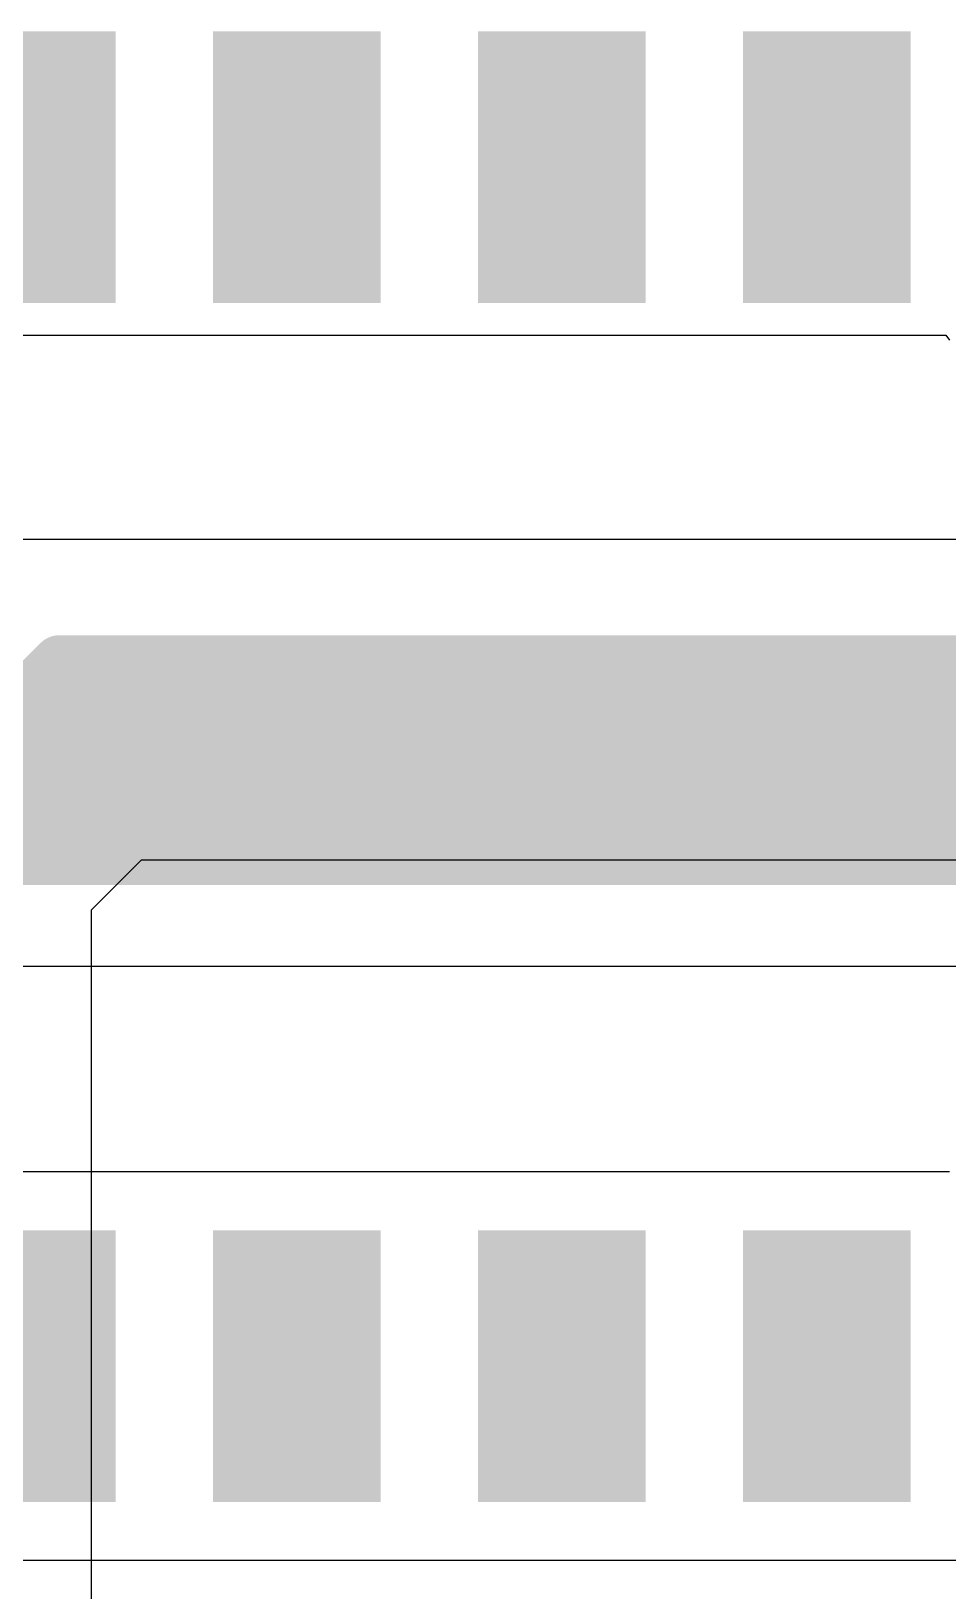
# Model space of a CAD drawing. Header units: inches. Extents: x -21 to 276, y -5 to 220.
# Drawn here: x 10.21 to 14.6, y 58.39 to 65.87 of the extents above; entities that cross this region are included whole.
import ezdxf

# ---------------------------------------------------------------- set-up
doc = ezdxf.new("R2010")
doc.units = ezdxf.units.IN
for name, color, linetype in [('Bottom Layer', 5, 'Continuous'), ('Bottom Overlay', 54, 'Continuous'), ('Bottom Paste', 16, 'Continuous'), ('Bottom Solder', 6, 'Continuous'), ('Ground', 16, 'Continuous'), ('Power + Signal', 76, 'Continuous'), ('Top Layer', 1, 'Continuous')]:
    doc.layers.add(name, color=color, linetype=linetype)

# ---------------------------------------------------------------- blocks, each defined once
blk = doc.blocks.new('SOP_16_150____B_59')
at = {"layer": 'Bottom Layer'}
for points in [[(-3.42500077, 4.7449994), (-2.32500043, 4.7449994), (-2.32500043, 4.145000599999999), (-3.42500077, 4.145000599999999)], [(2.32500043, 4.7449994), (3.42500077, 4.7449994), (3.42500077, 4.145000599999999), (2.32500043, 4.145000599999999)], [(-3.42500077, 3.474999399999999), (-2.32500043, 3.474999399999999), (-2.32500043, 2.8750006), (-3.42500077, 2.8750006)], [(2.32500043, 3.474999399999999), (3.42500077, 3.474999399999999), (3.42500077, 2.8750006), (2.32500043, 2.8750006)], [(-3.42500077, 2.2049994), (-2.32500043, 2.2049994), (-2.32500043, 1.6050006), (-3.42500077, 1.6050006)], [(2.32500043, 2.2049994), (3.42500077, 2.2049994), (3.42500077, 1.6050006), (2.32500043, 1.6050006)], [(-3.42500077, 0.9349994), (-2.32500043, 0.9349994), (-2.32500043, 0.3350006), (-3.42500077, 0.3350006)], [(2.32500043, 0.9349994), (3.42500077, 0.9349994), (3.42500077, 0.3350006), (2.32500043, 0.3350006)], [(-3.42500077, -0.3350006), (-2.32500043, -0.3350006), (-2.32500043, -0.9349994), (-3.42500077, -0.9349994)], [(2.32500043, -0.3350006), (3.42500077, -0.3350006), (3.42500077, -0.9349994), (2.32500043, -0.9349994)], [(-3.42500077, -1.6050006), (-2.32500043, -1.6050006), (-2.32500043, -2.2049994), (-3.42500077, -2.2049994)], [(2.32500043, -1.6050006), (3.42500077, -1.6050006), (3.42500077, -2.2049994), (2.32500043, -2.2049994)], [(-3.42500077, -2.8750006), (-2.32500043, -2.8750006), (-2.32500043, -3.474999399999999), (-3.42500077, -3.474999399999999)], [(2.32500043, -2.8750006), (3.42500077, -2.8750006), (3.42500077, -3.474999399999999), (2.32500043, -3.474999399999999)], [(-3.42500077, -4.145000599999999), (-2.32500043, -4.145000599999999), (-2.32500043, -4.7449994), (-3.42500077, -4.7449994)], [(2.32500043, -4.145000599999999), (3.42500077, -4.145000599999999), (3.42500077, -4.7449994), (2.32500043, -4.7449994)]]:
    blk.add_hatch(color=5, dxfattribs=at).paths.add_polyline_path(points)
at = {"layer": 'Bottom Overlay'}
blk.add_hatch(color=54, dxfattribs=at).paths.add_polyline_path([(-2.23522032, -4.724399999999999), (-1.95582032, -4.724399999999999), (-1.95582032, -4.064), (-2.23522032, -4.064)])
at = {"layer": 'Bottom Paste'}
for points in [[(-3.42500077, 4.7449994), (-2.32500043, 4.7449994), (-2.32500043, 4.145000599999999), (-3.42500077, 4.145000599999999)], [(2.32500043, 4.7449994), (3.42500077, 4.7449994), (3.42500077, 4.145000599999999), (2.32500043, 4.145000599999999)], [(-3.42500077, 3.474999399999999), (-2.32500043, 3.474999399999999), (-2.32500043, 2.8750006), (-3.42500077, 2.8750006)], [(2.32500043, 3.474999399999999), (3.42500077, 3.474999399999999), (3.42500077, 2.8750006), (2.32500043, 2.8750006)], [(-3.42500077, 2.2049994), (-2.32500043, 2.2049994), (-2.32500043, 1.6050006), (-3.42500077, 1.6050006)], [(2.32500043, 2.2049994), (3.42500077, 2.2049994), (3.42500077, 1.6050006), (2.32500043, 1.6050006)], [(-3.42500077, 0.9349994), (-2.32500043, 0.9349994), (-2.32500043, 0.3350006), (-3.42500077, 0.3350006)], [(2.32500043, 0.9349994), (3.42500077, 0.9349994), (3.42500077, 0.3350006), (2.32500043, 0.3350006)], [(-3.42500077, -0.3350006), (-2.32500043, -0.3350006), (-2.32500043, -0.9349994), (-3.42500077, -0.9349994)], [(2.32500043, -0.3350006), (3.42500077, -0.3350006), (3.42500077, -0.9349994), (2.32500043, -0.9349994)], [(-3.42500077, -1.6050006), (-2.32500043, -1.6050006), (-2.32500043, -2.2049994), (-3.42500077, -2.2049994)], [(2.32500043, -1.6050006), (3.42500077, -1.6050006), (3.42500077, -2.2049994), (2.32500043, -2.2049994)], [(-3.42500077, -2.8750006), (-2.32500043, -2.8750006), (-2.32500043, -3.474999399999999), (-3.42500077, -3.474999399999999)], [(2.32500043, -2.8750006), (3.42500077, -2.8750006), (3.42500077, -3.474999399999999), (2.32500043, -3.474999399999999)], [(-3.42500077, -4.145000599999999), (-2.32500043, -4.145000599999999), (-2.32500043, -4.7449994), (-3.42500077, -4.7449994)], [(2.32500043, -4.145000599999999), (3.42500077, -4.145000599999999), (3.42500077, -4.7449994), (2.32500043, -4.7449994)]]:
    blk.add_hatch(color=16, dxfattribs=at).paths.add_polyline_path(points)
at = {"layer": 'Bottom Solder'}
for points in [[(-3.52660077, 4.8465994), (-2.22340043, 4.8465994), (-2.22340043, 4.0434006), (-3.52660077, 4.0434006)], [(2.22340043, 4.8465994), (3.52660077, 4.8465994), (3.52660077, 4.0434006), (2.22340043, 4.0434006)], [(-3.52660077, 3.5765994), (-2.22340043, 3.5765994), (-2.22340043, 2.7734006), (-3.52660077, 2.7734006)], [(2.22340043, 3.5765994), (3.52660077, 3.5765994), (3.52660077, 2.7734006), (2.22340043, 2.7734006)], [(-3.52660077, 2.3065994), (-2.22340043, 2.3065994), (-2.22340043, 1.5034006), (-3.52660077, 1.5034006)], [(2.22340043, 2.3065994), (3.52660077, 2.3065994), (3.52660077, 1.5034006), (2.22340043, 1.5034006)], [(-3.52660077, 1.0365994), (-2.22340043, 1.0365994), (-2.22340043, 0.2334006), (-3.52660077, 0.2334006)], [(2.22340043, 1.0365994), (3.52660077, 1.0365994), (3.52660077, 0.2334006), (2.22340043, 0.2334006)], [(-3.52660077, -0.2334006), (-2.22340043, -0.2334006), (-2.22340043, -1.0365994), (-3.52660077, -1.0365994)], [(2.22340043, -0.2334006), (3.52660077, -0.2334006), (3.52660077, -1.0365994), (2.22340043, -1.0365994)], [(-3.52660077, -1.5034006), (-2.22340043, -1.5034006), (-2.22340043, -2.3065994), (-3.52660077, -2.3065994)], [(2.22340043, -1.5034006), (3.52660077, -1.5034006), (3.52660077, -2.3065994), (2.22340043, -2.3065994)], [(-3.52660077, -2.7734006), (-2.22340043, -2.7734006), (-2.22340043, -3.5765994), (-3.52660077, -3.5765994)], [(2.22340043, -2.7734006), (3.52660077, -2.7734006), (3.52660077, -3.5765994), (2.22340043, -3.5765994)], [(-3.52660077, -4.0434006), (-2.22340043, -4.0434006), (-2.22340043, -4.8465994), (-3.52660077, -4.8465994)], [(2.22340043, -4.0434006), (3.52660077, -4.0434006), (3.52660077, -4.8465994), (2.22340043, -4.8465994)]]:
    blk.add_hatch(color=6, dxfattribs=at).paths.add_polyline_path(points)
at = {"layer": 'Bottom Overlay'}
for points in [[(-1.905, 5.0292, 0.127, 0.127, 0), (1.905, 5.0292, 0.127, 0.127, 0)], [(-1.905, 5.0292, 0.127, 0.127, 0), (-1.905, 4.8768, 0.127, 0.127, 0)], [(1.905, 5.0292, 0.127, 0.127, 0), (1.905, 4.8768, 0.127, 0.127, 0)], [(-3.7084, -4.3434, 0.127, 0.127, 0), (-3.581399999999999, -4.4704, 0.127, 0.127, 0)], [(-3.7084, -4.3434, 0.127, 0.127, 0), (-3.7084, -4.597399999999999, 0.127, 0.127, 0)], [(-3.581399999999999, -4.4704, 0.127, 0.127, 0), (-3.7084, -4.597399999999999, 0.127, 0.127, 0)], [(-1.905, -4.8768, 0.127, 0.127, 0), (-1.905, -5.0292, 0.127, 0.127, 0)], [(1.905, -4.8768, 0.127, 0.127, 0), (1.905, -5.0292, 0.127, 0.127, 0)], [(-1.905, -5.0292, 0.127, 0.127, 0), (1.905, -5.0292, 0.127, 0.127, 0)]]:
    blk.add_lwpolyline(points, format="xyseb", dxfattribs=at)
for points in [[(-1.93675, 5.0292, 0.0635, 0.0635, 1), (-1.87325, 5.0292, 0.0635, 0.0635, 1)], [(-1.93675, 5.0292, 0.0635, 0.0635, 1), (-1.87325, 5.0292, 0.0635, 0.0635, 1)], [(1.87325, 5.0292, 0.0635, 0.0635, 1), (1.93675, 5.0292, 0.0635, 0.0635, 1)], [(1.87325, 5.0292, 0.0635, 0.0635, 1), (1.93675, 5.0292, 0.0635, 0.0635, 1)], [(-1.93675, 4.8768, 0.0635, 0.0635, 1), (-1.87325, 4.8768, 0.0635, 0.0635, 1)], [(1.87325, 4.8768, 0.0635, 0.0635, 1), (1.93675, 4.8768, 0.0635, 0.0635, 1)], [(-3.740149999999999, -4.3434, 0.0635, 0.0635, 1), (-3.67665, -4.3434, 0.0635, 0.0635, 1)], [(-3.740149999999999, -4.3434, 0.0635, 0.0635, 1), (-3.67665, -4.3434, 0.0635, 0.0635, 1)], [(-3.61315, -4.4704, 0.0635, 0.0635, 1), (-3.54965, -4.4704, 0.0635, 0.0635, 1)], [(-3.61315, -4.4704, 0.0635, 0.0635, 1), (-3.54965, -4.4704, 0.0635, 0.0635, 1)], [(-3.740149999999999, -4.597399999999999, 0.0635, 0.0635, 1), (-3.67665, -4.597399999999999, 0.0635, 0.0635, 1)], [(-3.740149999999999, -4.597399999999999, 0.0635, 0.0635, 1), (-3.67665, -4.597399999999999, 0.0635, 0.0635, 1)], [(-1.93675, -4.8768, 0.0635, 0.0635, 1), (-1.87325, -4.8768, 0.0635, 0.0635, 1)], [(1.87325, -4.8768, 0.0635, 0.0635, 1), (1.93675, -4.8768, 0.0635, 0.0635, 1)], [(-1.93675, -5.0292, 0.0635, 0.0635, 1), (-1.87325, -5.0292, 0.0635, 0.0635, 1)], [(-1.93675, -5.0292, 0.0635, 0.0635, 1), (-1.87325, -5.0292, 0.0635, 0.0635, 1)], [(1.87325, -5.0292, 0.0635, 0.0635, 1), (1.93675, -5.0292, 0.0635, 0.0635, 1)], [(1.87325, -5.0292, 0.0635, 0.0635, 1), (1.93675, -5.0292, 0.0635, 0.0635, 1)]]:
    blk.add_lwpolyline(points, format="xyseb", close=True, dxfattribs=at)

msp = doc.modelspace()

# ---------------------------------------------------------------- linework, layer by layer
at = {"layer": 'Bottom Layer'}
for p, q in [((4.468939499999999, 61.38938954), (18.83699814, 61.38938954)), ((14.613382, 60.40220838), (9.7523808, 60.40220838)), ((9.533382, 58.54021058), (18.5153808, 58.54021058))]:
    msp.add_line(p, q, dxfattribs=at)
msp.add_lwpolyline([(6.66780226, 62.28606033999999, 1.016, 1.016, 0), (18.96443756, 62.28606033999999, 1.016, 1.016, 0)], format="xyseb", dxfattribs=at)
at = {"layer": 'Ground'}
msp.add_line((8.46965286, 63.43619774), (19.97102432, 63.43619774), dxfattribs=at)
at = {"layer": 'Power + Signal'}
for p, q in [((10.50015172, 61.65985635999999), (10.73958736, 61.899292)), ((10.73958736, 61.899292), (19.15934446, 61.899292)), ((10.50015172, 49.16594942), (10.50015172, 61.65985635999999))]:
    msp.add_line(p, q, dxfattribs=at)
for points in [[(9.5504, 62.05325663999999, 0.254, 0.254, 0), (10.34618708, 62.84904372, 0.254, 0.254, 0)], [(10.34618708, 62.84904372, 0.254, 0.254, 0), (25.28090194, 62.84904372, 0.254, 0.254, 0)], [(9.9822, 61.87439999999999, 0.254, 0.254, 0), (10.52504372, 62.41724372, 0.254, 0.254, 0)], [(10.52504372, 62.41724372, 0.254, 0.254, 0), (27.85431818, 62.41724372, 0.254, 0.254, 0)]]:
    msp.add_lwpolyline(points, format="xyseb", dxfattribs=at)
for points in [[(10.28268708, 62.84904372, 0.127, 0.127, 1), (10.40968708, 62.84904372, 0.127, 0.127, 1)], [(10.28268708, 62.84904372, 0.127, 0.127, 1), (10.40968708, 62.84904372, 0.127, 0.127, 1)], [(10.46154372, 62.41724372, 0.127, 0.127, 1), (10.58854372, 62.41724372, 0.127, 0.127, 1)], [(10.46154372, 62.41724372, 0.127, 0.127, 1), (10.58854372, 62.41724372, 0.127, 0.127, 1)]]:
    msp.add_lwpolyline(points, format="xyseb", close=True, dxfattribs=at)
at = {"layer": 'Top Layer'}
for p, q in [((8.1300574, 64.4144), (14.59592712, 64.4144)), ((14.59592712, 64.4144), (14.613382, 64.39165175999999))]:
    msp.add_line(p, q, dxfattribs=at)

# ---------------------------------------------------------------- block references
at = {"rotation": 90}
msp.add_blockref('SOP_16_150____B_59', (13.3893814, 62.34621007999999), dxfattribs=at)

doc.saveas('drawing.dxf')
